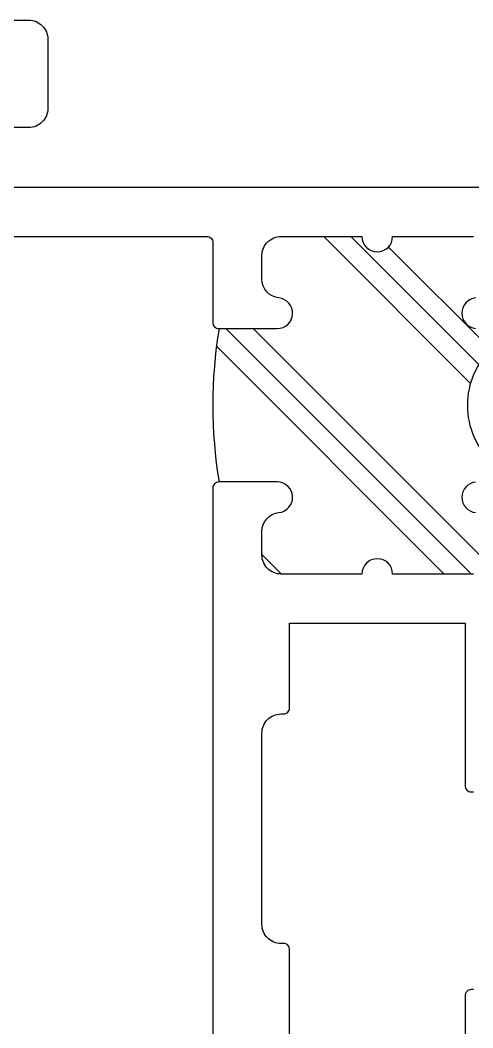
# Model space of a CAD drawing. Extents: x -138 to 168, y -127 to 72.
# Drawn here: x 3.426 to 4.164, y 55.159 to 56.801 of the extents above; entities that cross this region are included whole.
import ezdxf

# ---------------------------------------------------------------- set-up
doc = ezdxf.new("R2010")
doc.units = 0
doc.header["$MEASUREMENT"] = 0
doc.layers.get('0').update_dxf_attribs({"linetype": 'CONTINUOUS'})
doc.layers.add('FRAME', color=1, linetype='CONTINUOUS')

# ---------------------------------------------------------------- blocks, each defined once
blk = doc.blocks.new('05P19-BLOCK-OG')
h = blk.add_hatch()
h.set_pattern_fill('PLAST', angle=45, style=0)
h.paths.add_polyline_path([(0.0065, 1.12, -1), (0.0065, 1.17), (0.0065, 1.302, 0.414214), (-0.0245, 1.333), (-0.0628, 1.333, 0.38311), (-0.0936, 1.3053, -0.947716), (-0.1435, 1.308), (-0.1435, 1.403, 0.081165), (-0.3935, 1.403), (-0.3935, 1.308, -0.947716), (-0.4434, 1.3053, 0.38311), (-0.4742, 1.333), (-0.5125, 1.333, 0.414214), (-0.5435, 1.302), (-0.5435, 1.17, -1), (-0.5435, 1.12), (-0.5435, 0.988, 0.414214), (-0.5125, 0.957), (-0.4742, 0.957, 0.38311), (-0.4434, 0.9847, -0.898027), (-0.3936, 0.9847, 0.009247), (-0.3935, 0.9835, 0.372543), (-0.3628, 0.957, -0.436275), (-0.1742, 0.957, 0.38311), (-0.1434, 0.9847, -0.898027), (-0.0936, 0.9847, 0.38311), (-0.0628, 0.957), (-0.0245, 0.957, 0.414214), (0.0065, 0.988)])
for points in [[(-0.3936, 0.9847, 0.898027), (-0.4434, 0.9847, -0.38311)], [(-0.5435, 0.988), (-0.5435, 1.12, 1), (-0.5435, 1.17), (-0.5435, 1.302, -0.414214), (-0.5125, 1.333), (-0.4742, 1.333, -0.38311), (-0.4434, 1.3053, 0.947716), (-0.3935, 1.308), (-0.3935, 1.403, 0.414214), (-0.4035, 1.413), (-2.0735, 1.413, -0.414214)], [(0.0865, 0.01), (0.0865, 1.922, 0.414214), (0.0765, 1.932), (-0.3165, 1.932, 0.414214), (-0.3265, 1.922), (-0.3265, 1.862, 0.414214), (-0.3165, 1.852), (-0.0035, 1.852, -0.414214), (0.0065, 1.842), (0.0065, 1.423, -0.414214), (-0.0035, 1.413), (-0.1335, 1.413, 0.414214), (-0.1435, 1.403), (-0.1435, 1.308, 0.947716), (-0.0936, 1.3053, -0.38311), (-0.0628, 1.333), (-0.0245, 1.333, -0.414214), (0.0065, 1.302), (0.0065, 1.17, 1), (0.0065, 1.12), (0.0065, 0.988, -0.414214)], [(-0.0936, 0.9847, 0.898027), (-0.1434, 0.9847)], [(-1.3665, 1.288), (-1.1555, 1.288, 0.414214), (-1.1455, 1.298), (-1.1455, 1.302), (-1.1455, 1.302, -0.414214), (-1.1145, 1.333), (-0.8025, 1.333, -0.414214), (-0.7715, 1.302), (-0.7715, 1.302), (-0.7715, 1.298, 0.414214), (-0.7615, 1.288), (-0.6235, 1.288), (-0.6235, 1.002), (-0.8885, 1.002, 0.414214), (-0.8985, 0.992), (-0.8985, 0.988, -0.414214)], [(-1.2205, 0.988), (-1.2205, 0.992, 0.414214), (-1.2305, 1.002), (-1.3665, 1.002, 0.414214)]]:
    blk.add_lwpolyline(points, format="xyb")
at = {"color": 7}
for centre, radius, start, end in [((-0.2685, 0.638), 0.7751, 80.7195, 99.2805), ((-0.2685, 0.8695), 0.1287, 42.8591, 137.1409)]:
    blk.add_arc(centre, radius, start, end, dxfattribs=at)
blk = doc.blocks.new('3809 BLOCK FRAME')
blk.add_lwpolyline([(0, 0), (0, 1.423, 0.414214), (-0.031, 1.454), (-0.144, 1.454, 0.414214), (-0.175, 1.423), (-0.175, 1.3715, 0.414214)], format="xyb")

msp = doc.modelspace()

# ---------------------------------------------------------------- block references
at = {"layer": 'FRAME', "xscale": -1, "rotation": 270.0000000000003}
msp.add_blockref('3809 BLOCK FRAME', (2.0175, 56.8009), dxfattribs=at)
at = {"layer": 'FRAME', "rotation": 90}
msp.add_blockref('05P19-BLOCK-OG', (5.1535, 56.4419), dxfattribs=at)

doc.saveas('drawing.dxf')
